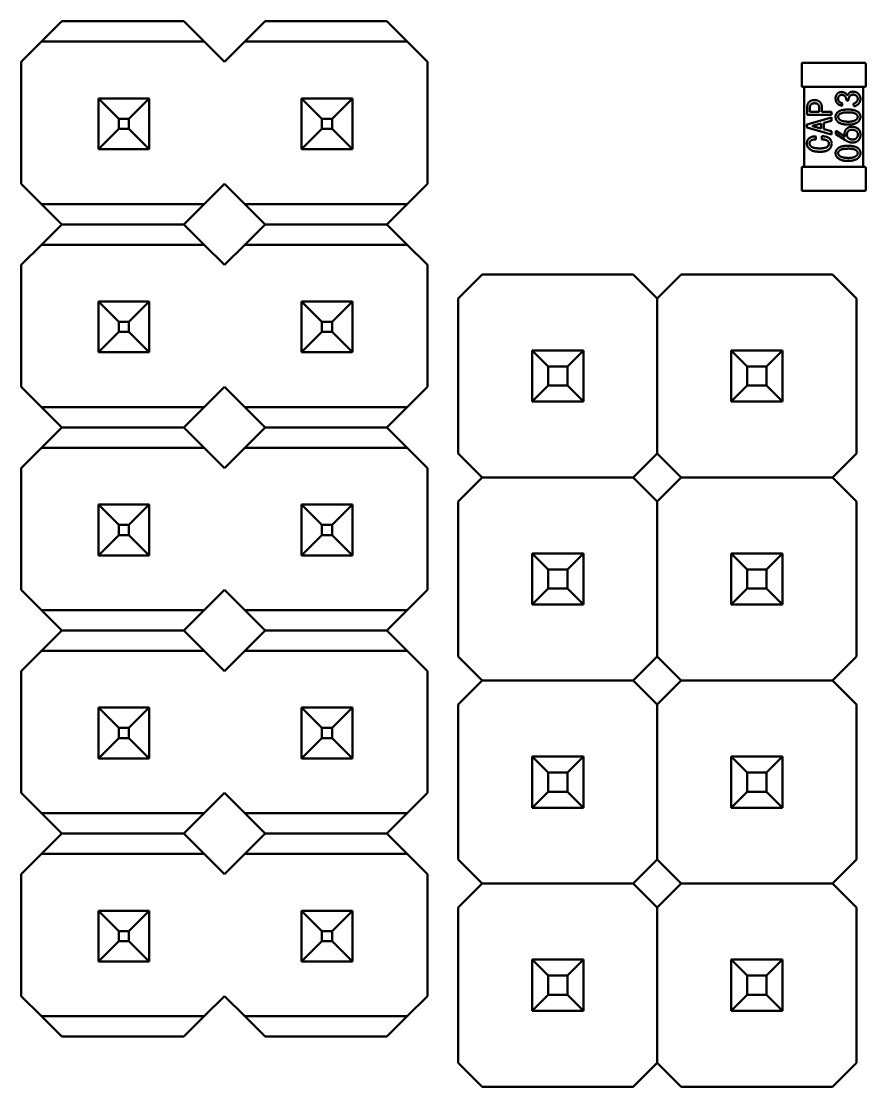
# Model space of a CAD drawing. Header units: inches. Extents: x 5.31 to 11.69, y 3.53 to 7.47.
# Drawn here: x 10.874 to 11.29, y 6.314 to 6.838 of the extents above; entities that cross this region are included whole.
import ezdxf

# ---------------------------------------------------------------- set-up
doc = ezdxf.new("R2010")
doc.units = ezdxf.units.IN
doc.header["$MEASUREMENT"] = 0
doc.layers.add('Visible (ANSI)', color=7, linetype='Continuous', lineweight=50)

msp = doc.modelspace()

# ---------------------------------------------------------------- linework, layer by layer
at = {"layer": 'Visible (ANSI)'}
for p, q in [((10.89394, 6.83848), (10.88394, 6.82848)), ((10.89394, 6.83848), (10.95394, 6.83848)), ((10.96394, 6.82848), (10.95394, 6.83848)), ((10.99394, 6.83848), (10.98394, 6.82848)), ((10.99394, 6.83848), (11.05394, 6.83848)), ((11.06394, 6.82848), (11.05394, 6.83848)), ((10.88394, 6.82848), (10.87394, 6.81848)), ((10.96394, 6.82848), (10.88394, 6.82848)), ((10.97394, 6.81848), (10.96394, 6.82848)), ((10.98394, 6.82848), (10.97394, 6.81848)), ((11.06394, 6.82848), (10.98394, 6.82848)), ((11.07394, 6.81848), (11.06394, 6.82848)), ((10.87394, 6.81848), (10.87394, 6.75848)), ((11.07394, 6.75848), (11.07394, 6.81848)), ((11.25819, 6.80655), (11.25819, 6.81758)), ((11.25858, 6.81797), (11.28929, 6.81797)), ((11.28969, 6.81758), (11.28969, 6.80655)), ((11.28929, 6.80616), (11.25858, 6.80616)), ((11.25937, 6.80616), (11.25937, 6.76679)), ((11.2885, 6.80616), (11.2885, 6.76679)), ((10.91194, 6.80048), (10.93694, 6.80048)), ((10.91194, 6.77548), (10.91194, 6.80048)), ((10.92194, 6.79048), (10.91194, 6.80048)), ((10.92694, 6.79048), (10.93694, 6.80048)), ((10.93694, 6.80048), (10.93694, 6.77548)), ((11.01194, 6.80048), (11.03694, 6.80048)), ((11.01194, 6.77548), (11.01194, 6.80048)), ((11.02194, 6.79048), (11.01194, 6.80048)), ((11.02694, 6.79048), (11.03694, 6.80048)), ((11.03694, 6.80048), (11.03694, 6.77548)), ((11.26086, 6.79237), (11.26086, 6.796)), ((11.26219, 6.79558), (11.26219, 6.79397)), ((11.2668, 6.79397), (11.2668, 6.79558)), ((11.26812, 6.796), (11.26812, 6.79397)), ((11.27819, 6.79803), (11.27798, 6.79678)), ((11.28112, 6.7995), (11.28021, 6.7995)), ((11.28391, 6.79664), (11.2837, 6.79789)), ((10.92694, 6.79048), (10.92194, 6.79048)), ((10.92194, 6.79048), (10.92194, 6.78548)), ((10.92694, 6.78548), (10.92694, 6.79048)), ((11.02694, 6.79048), (11.02194, 6.79048)), ((11.02194, 6.79048), (11.02194, 6.78548)), ((11.02694, 6.78548), (11.02694, 6.79048)), ((11.26072, 6.78762), (11.2728, 6.79111)), ((11.2728, 6.79237), (11.26086, 6.79237)), ((11.26219, 6.79397), (11.2668, 6.79397)), ((11.26812, 6.79397), (11.2728, 6.79397)), ((11.2728, 6.78944), (11.2691, 6.78846)), ((11.2728, 6.79397), (11.2728, 6.79237)), ((11.2728, 6.79111), (11.2728, 6.78944)), ((10.91194, 6.77548), (10.92194, 6.78548)), ((10.92194, 6.78548), (10.92694, 6.78548)), ((10.93694, 6.77548), (10.92694, 6.78548)), ((11.01194, 6.77548), (11.02194, 6.78548)), ((11.02194, 6.78548), (11.02694, 6.78548)), ((11.03694, 6.77548), (11.02694, 6.78548)), ((11.26072, 6.78623), (11.26072, 6.78762)), ((11.2728, 6.78274), (11.26072, 6.78623)), ((11.26777, 6.78811), (11.26351, 6.78699)), ((11.26351, 6.78699), (11.26351, 6.78685)), ((11.26351, 6.78685), (11.26777, 6.78574)), ((11.26777, 6.78574), (11.26777, 6.78811)), ((11.2691, 6.78846), (11.2691, 6.78539)), ((11.2691, 6.78539), (11.2728, 6.78441)), ((11.2728, 6.78441), (11.2728, 6.78274)), ((11.27491, 6.78296), (11.27491, 6.78456)), ((11.27491, 6.78456), (11.27952, 6.78163)), ((11.26512, 6.78183), (11.26512, 6.78029)), ((11.26805, 6.78029), (11.26805, 6.7819)), ((11.27938, 6.7801), (11.27491, 6.78296)), ((10.93694, 6.77548), (10.91194, 6.77548)), ((11.03694, 6.77548), (11.01194, 6.77548)), ((11.25819, 6.75537), (11.25819, 6.7664)), ((11.25858, 6.76679), (11.28929, 6.76679)), ((11.28969, 6.7664), (11.28969, 6.75537)), ((10.87394, 6.75848), (10.88394, 6.74848)), ((10.96394, 6.74848), (10.97394, 6.75848)), ((10.97394, 6.75848), (10.98394, 6.74848)), ((11.06394, 6.74848), (11.07394, 6.75848)), ((11.28929, 6.75498), (11.25858, 6.75498)), ((10.88394, 6.74848), (10.96394, 6.74848)), ((10.88394, 6.74848), (10.89394, 6.73848)), ((10.95394, 6.73848), (10.96394, 6.74848)), ((10.98394, 6.74848), (11.06394, 6.74848)), ((10.98394, 6.74848), (10.99394, 6.73848)), ((11.05394, 6.73848), (11.06394, 6.74848)), ((10.89394, 6.73848), (10.88394, 6.72848)), ((10.95394, 6.73848), (10.89394, 6.73848)), ((10.96394, 6.72848), (10.95394, 6.73848)), ((10.99394, 6.73848), (10.98394, 6.72848)), ((11.05394, 6.73848), (10.99394, 6.73848)), ((11.06394, 6.72848), (11.05394, 6.73848)), ((10.88394, 6.72848), (10.87394, 6.71848)), ((10.96394, 6.72848), (10.88394, 6.72848)), ((10.97394, 6.71848), (10.96394, 6.72848)), ((10.98394, 6.72848), (10.97394, 6.71848)), ((11.06394, 6.72848), (10.98394, 6.72848)), ((11.07394, 6.71848), (11.06394, 6.72848)), ((10.87394, 6.71848), (10.87394, 6.65848)), ((11.07394, 6.65848), (11.07394, 6.71848)), ((11.08905, 6.70201), (11.10086, 6.71382)), ((11.17527, 6.71382), (11.10086, 6.71382)), ((11.17527, 6.71382), (11.18708, 6.70201)), ((11.18708, 6.70201), (11.19889, 6.71382)), ((11.2733, 6.71382), (11.19889, 6.71382)), ((11.2733, 6.71382), (11.28512, 6.70201)), ((10.91194, 6.70048), (10.93694, 6.70048)), ((10.91194, 6.67548), (10.91194, 6.70048)), ((10.92194, 6.69048), (10.91194, 6.70048)), ((10.92694, 6.69048), (10.93694, 6.70048)), ((10.93694, 6.70048), (10.93694, 6.67548)), ((11.01194, 6.70048), (11.03694, 6.70048)), ((11.01194, 6.67548), (11.01194, 6.70048)), ((11.02194, 6.69048), (11.01194, 6.70048)), ((11.02694, 6.69048), (11.03694, 6.70048)), ((11.03694, 6.70048), (11.03694, 6.67548)), ((11.08905, 6.70201), (11.08905, 6.62563)), ((11.18708, 6.70201), (11.18708, 6.62563)), ((11.18708, 6.62563), (11.18708, 6.70201)), ((11.28512, 6.62563), (11.28512, 6.70201)), ((10.92694, 6.69048), (10.92194, 6.69048)), ((10.92194, 6.69048), (10.92194, 6.68548)), ((10.92694, 6.68548), (10.92694, 6.69048)), ((11.02694, 6.69048), (11.02194, 6.69048)), ((11.02194, 6.69048), (11.02194, 6.68548)), ((11.02694, 6.68548), (11.02694, 6.69048)), ((10.91194, 6.67548), (10.92194, 6.68548)), ((10.92194, 6.68548), (10.92694, 6.68548)), ((10.93694, 6.67548), (10.92694, 6.68548)), ((11.01194, 6.67548), (11.02194, 6.68548)), ((11.02194, 6.68548), (11.02694, 6.68548)), ((11.03694, 6.67548), (11.02694, 6.68548)), ((10.93694, 6.67548), (10.91194, 6.67548)), ((11.03694, 6.67548), (11.01194, 6.67548)), ((11.12547, 6.65122), (11.12547, 6.67642)), ((11.13334, 6.66855), (11.12547, 6.67642)), ((11.12547, 6.67642), (11.15067, 6.67642)), ((11.14279, 6.66855), (11.15067, 6.67642)), ((11.15067, 6.67642), (11.15067, 6.65122)), ((11.2235, 6.65122), (11.2235, 6.67642)), ((11.23138, 6.66855), (11.2235, 6.67642)), ((11.2235, 6.67642), (11.2487, 6.67642)), ((11.24082, 6.66855), (11.2487, 6.67642)), ((11.2487, 6.67642), (11.2487, 6.65122)), ((11.13334, 6.6591), (11.13334, 6.66855)), ((11.13334, 6.66855), (11.14279, 6.66855)), ((11.14279, 6.6591), (11.14279, 6.66855)), ((11.23138, 6.6591), (11.23138, 6.66855)), ((11.23138, 6.66855), (11.24082, 6.66855)), ((11.24082, 6.6591), (11.24082, 6.66855)), ((10.87394, 6.65848), (10.88394, 6.64848)), ((10.96394, 6.64848), (10.97394, 6.65848)), ((10.97394, 6.65848), (10.98394, 6.64848)), ((11.06394, 6.64848), (11.07394, 6.65848)), ((11.12547, 6.65122), (11.13334, 6.6591)), ((11.13334, 6.6591), (11.14279, 6.6591)), ((11.15067, 6.65122), (11.14279, 6.6591)), ((11.2235, 6.65122), (11.23138, 6.6591)), ((11.23138, 6.6591), (11.24082, 6.6591)), ((11.2487, 6.65122), (11.24082, 6.6591)), ((10.88394, 6.64848), (10.96394, 6.64848)), ((10.88394, 6.64848), (10.89394, 6.63848)), ((10.95394, 6.63848), (10.96394, 6.64848)), ((10.98394, 6.64848), (11.06394, 6.64848)), ((10.98394, 6.64848), (10.99394, 6.63848)), ((11.05394, 6.63848), (11.06394, 6.64848)), ((11.15067, 6.65122), (11.12547, 6.65122)), ((11.2487, 6.65122), (11.2235, 6.65122)), ((10.89394, 6.63848), (10.88394, 6.62848)), ((10.95394, 6.63848), (10.89394, 6.63848)), ((10.96394, 6.62848), (10.95394, 6.63848)), ((10.99394, 6.63848), (10.98394, 6.62848)), ((11.05394, 6.63848), (10.99394, 6.63848)), ((11.06394, 6.62848), (11.05394, 6.63848)), ((10.88394, 6.62848), (10.87394, 6.61848)), ((10.96394, 6.62848), (10.88394, 6.62848)), ((10.97394, 6.61848), (10.96394, 6.62848)), ((10.98394, 6.62848), (10.97394, 6.61848)), ((11.06394, 6.62848), (10.98394, 6.62848)), ((11.07394, 6.61848), (11.06394, 6.62848)), ((11.10086, 6.61382), (11.08905, 6.62563)), ((11.18708, 6.62563), (11.17527, 6.61382)), ((11.19889, 6.61382), (11.18708, 6.62563)), ((11.28512, 6.62563), (11.2733, 6.61382)), ((10.87394, 6.61848), (10.87394, 6.55848)), ((11.07394, 6.55848), (11.07394, 6.61848)), ((11.08905, 6.60201), (11.10086, 6.61382)), ((11.10086, 6.61382), (11.17527, 6.61382)), ((11.17527, 6.61382), (11.10086, 6.61382)), ((11.17527, 6.61382), (11.18708, 6.60201)), ((11.18708, 6.60201), (11.19889, 6.61382)), ((11.19889, 6.61382), (11.2733, 6.61382)), ((11.2733, 6.61382), (11.19889, 6.61382)), ((11.2733, 6.61382), (11.28512, 6.60201)), ((10.91194, 6.60048), (10.93694, 6.60048)), ((10.91194, 6.57548), (10.91194, 6.60048)), ((10.92194, 6.59048), (10.91194, 6.60048)), ((10.92694, 6.59048), (10.93694, 6.60048)), ((10.93694, 6.60048), (10.93694, 6.57548)), ((11.01194, 6.60048), (11.03694, 6.60048)), ((11.01194, 6.57548), (11.01194, 6.60048)), ((11.02194, 6.59048), (11.01194, 6.60048)), ((11.02694, 6.59048), (11.03694, 6.60048)), ((11.03694, 6.60048), (11.03694, 6.57548)), ((11.08905, 6.60201), (11.08905, 6.52563)), ((11.18708, 6.60201), (11.18708, 6.52563)), ((11.18708, 6.52563), (11.18708, 6.60201)), ((11.28512, 6.52563), (11.28512, 6.60201)), ((10.92694, 6.59048), (10.92194, 6.59048)), ((10.92194, 6.59048), (10.92194, 6.58548)), ((10.92694, 6.58548), (10.92694, 6.59048)), ((11.02694, 6.59048), (11.02194, 6.59048)), ((11.02194, 6.59048), (11.02194, 6.58548)), ((11.02694, 6.58548), (11.02694, 6.59048)), ((10.91194, 6.57548), (10.92194, 6.58548)), ((10.92194, 6.58548), (10.92694, 6.58548)), ((10.93694, 6.57548), (10.92694, 6.58548)), ((11.01194, 6.57548), (11.02194, 6.58548)), ((11.02194, 6.58548), (11.02694, 6.58548)), ((11.03694, 6.57548), (11.02694, 6.58548)), ((10.93694, 6.57548), (10.91194, 6.57548)), ((11.03694, 6.57548), (11.01194, 6.57548)), ((11.12547, 6.55122), (11.12547, 6.57642)), ((11.13334, 6.56855), (11.12547, 6.57642)), ((11.12547, 6.57642), (11.15067, 6.57642)), ((11.15067, 6.57642), (11.14279, 6.56855)), ((11.15067, 6.57642), (11.15067, 6.55122)), ((11.2235, 6.55122), (11.2235, 6.57642)), ((11.23138, 6.56855), (11.2235, 6.57642)), ((11.2235, 6.57642), (11.2487, 6.57642)), ((11.2487, 6.57642), (11.24082, 6.56855)), ((11.2487, 6.57642), (11.2487, 6.55122)), ((11.13334, 6.5591), (11.13334, 6.56855)), ((11.14279, 6.56855), (11.13334, 6.56855)), ((11.14279, 6.5591), (11.14279, 6.56855)), ((11.23138, 6.5591), (11.23138, 6.56855)), ((11.24082, 6.56855), (11.23138, 6.56855)), ((11.24082, 6.5591), (11.24082, 6.56855)), ((10.87394, 6.55848), (10.88394, 6.54848)), ((10.96394, 6.54848), (10.97394, 6.55848)), ((10.97394, 6.55848), (10.98394, 6.54848)), ((11.06394, 6.54848), (11.07394, 6.55848)), ((11.13334, 6.5591), (11.12547, 6.55122)), ((11.14279, 6.5591), (11.13334, 6.5591)), ((11.15067, 6.55122), (11.14279, 6.5591)), ((11.23138, 6.5591), (11.2235, 6.55122)), ((11.24082, 6.5591), (11.23138, 6.5591)), ((11.2487, 6.55122), (11.24082, 6.5591)), ((10.88394, 6.54848), (10.96394, 6.54848)), ((10.88394, 6.54848), (10.89394, 6.53848)), ((10.95394, 6.53848), (10.96394, 6.54848)), ((10.98394, 6.54848), (11.06394, 6.54848)), ((10.98394, 6.54848), (10.99394, 6.53848)), ((11.05394, 6.53848), (11.06394, 6.54848)), ((11.15067, 6.55122), (11.12547, 6.55122)), ((11.2487, 6.55122), (11.2235, 6.55122)), ((10.89394, 6.53848), (10.88394, 6.52848)), ((10.95394, 6.53848), (10.89394, 6.53848)), ((10.96394, 6.52848), (10.95394, 6.53848)), ((10.99394, 6.53848), (10.98394, 6.52848)), ((11.05394, 6.53848), (10.99394, 6.53848)), ((11.06394, 6.52848), (11.05394, 6.53848)), ((10.88394, 6.52848), (10.87394, 6.51848)), ((10.96394, 6.52848), (10.88394, 6.52848)), ((10.97394, 6.51848), (10.96394, 6.52848)), ((10.98394, 6.52848), (10.97394, 6.51848)), ((11.06394, 6.52848), (10.98394, 6.52848)), ((11.07394, 6.51848), (11.06394, 6.52848)), ((11.10086, 6.51382), (11.08905, 6.52563)), ((11.18708, 6.52563), (11.17527, 6.51382)), ((11.19889, 6.51382), (11.18708, 6.52563)), ((11.28512, 6.52563), (11.2733, 6.51382)), ((10.87394, 6.51848), (10.87394, 6.45848)), ((11.07394, 6.45848), (11.07394, 6.51848)), ((11.08905, 6.50201), (11.10086, 6.51382)), ((11.10086, 6.51382), (11.17527, 6.51382)), ((11.17527, 6.51382), (11.10086, 6.51382)), ((11.17527, 6.51382), (11.18708, 6.50201)), ((11.18708, 6.50201), (11.19889, 6.51382)), ((11.19889, 6.51382), (11.2733, 6.51382)), ((11.2733, 6.51382), (11.19889, 6.51382)), ((11.2733, 6.51382), (11.28512, 6.50201)), ((10.91194, 6.50048), (10.93694, 6.50048)), ((10.91194, 6.47548), (10.91194, 6.50048)), ((10.92194, 6.49048), (10.91194, 6.50048)), ((10.92694, 6.49048), (10.93694, 6.50048)), ((10.93694, 6.50048), (10.93694, 6.47548)), ((11.01194, 6.50048), (11.03694, 6.50048)), ((11.01194, 6.47548), (11.01194, 6.50048)), ((11.02194, 6.49048), (11.01194, 6.50048)), ((11.02694, 6.49048), (11.03694, 6.50048)), ((11.03694, 6.50048), (11.03694, 6.47548)), ((11.08905, 6.50201), (11.08905, 6.42563)), ((11.18708, 6.50201), (11.18708, 6.42563)), ((11.18708, 6.42563), (11.18708, 6.50201)), ((11.28512, 6.42563), (11.28512, 6.50201)), ((10.92694, 6.49048), (10.92194, 6.49048)), ((10.92194, 6.49048), (10.92194, 6.48548)), ((10.92694, 6.48548), (10.92694, 6.49048)), ((11.02694, 6.49048), (11.02194, 6.49048)), ((11.02194, 6.49048), (11.02194, 6.48548)), ((11.02694, 6.48548), (11.02694, 6.49048)), ((10.91194, 6.47548), (10.92194, 6.48548)), ((10.92194, 6.48548), (10.92694, 6.48548)), ((10.93694, 6.47548), (10.92694, 6.48548)), ((11.01194, 6.47548), (11.02194, 6.48548)), ((11.02194, 6.48548), (11.02694, 6.48548)), ((11.03694, 6.47548), (11.02694, 6.48548)), ((10.93694, 6.47548), (10.91194, 6.47548)), ((11.03694, 6.47548), (11.01194, 6.47548)), ((11.12547, 6.47642), (11.15067, 6.47642)), ((11.12547, 6.47642), (11.13334, 6.46855)), ((11.12547, 6.45122), (11.12547, 6.47642)), ((11.15067, 6.47642), (11.14279, 6.46855)), ((11.15067, 6.47642), (11.15067, 6.45122)), ((11.2235, 6.47642), (11.2487, 6.47642)), ((11.2235, 6.47642), (11.23138, 6.46855)), ((11.2235, 6.45122), (11.2235, 6.47642)), ((11.2487, 6.47642), (11.24082, 6.46855)), ((11.2487, 6.47642), (11.2487, 6.45122)), ((11.14279, 6.46855), (11.13334, 6.46855)), ((11.13334, 6.46855), (11.13334, 6.4591)), ((11.14279, 6.46855), (11.14279, 6.4591)), ((11.24082, 6.46855), (11.23138, 6.46855)), ((11.23138, 6.46855), (11.23138, 6.4591)), ((11.24082, 6.46855), (11.24082, 6.4591)), ((11.13334, 6.4591), (11.12547, 6.45122)), ((11.14279, 6.4591), (11.13334, 6.4591)), ((11.14279, 6.4591), (11.15067, 6.45122)), ((11.23138, 6.4591), (11.2235, 6.45122)), ((11.24082, 6.4591), (11.23138, 6.4591)), ((11.24082, 6.4591), (11.2487, 6.45122)), ((10.87394, 6.45848), (10.88394, 6.44848)), ((10.96394, 6.44848), (10.97394, 6.45848)), ((10.97394, 6.45848), (10.98394, 6.44848)), ((11.06394, 6.44848), (11.07394, 6.45848)), ((10.88394, 6.44848), (10.96394, 6.44848)), ((10.88394, 6.44848), (10.89394, 6.43848)), ((10.95394, 6.43848), (10.96394, 6.44848)), ((10.98394, 6.44848), (11.06394, 6.44848)), ((10.98394, 6.44848), (10.99394, 6.43848)), ((11.05394, 6.43848), (11.06394, 6.44848)), ((11.15067, 6.45122), (11.12547, 6.45122)), ((11.2487, 6.45122), (11.2235, 6.45122)), ((10.89394, 6.43848), (10.88394, 6.42848)), ((10.95394, 6.43848), (10.89394, 6.43848)), ((10.96394, 6.42848), (10.95394, 6.43848)), ((10.99394, 6.43848), (10.98394, 6.42848)), ((11.05394, 6.43848), (10.99394, 6.43848)), ((11.06394, 6.42848), (11.05394, 6.43848)), ((10.88394, 6.42848), (10.87394, 6.41848)), ((10.96394, 6.42848), (10.88394, 6.42848)), ((10.97394, 6.41848), (10.96394, 6.42848)), ((10.98394, 6.42848), (10.97394, 6.41848)), ((11.06394, 6.42848), (10.98394, 6.42848)), ((11.07394, 6.41848), (11.06394, 6.42848)), ((11.10086, 6.41382), (11.08905, 6.42563)), ((11.18708, 6.42563), (11.17527, 6.41382)), ((11.19889, 6.41382), (11.18708, 6.42563)), ((11.28512, 6.42563), (11.2733, 6.41382)), ((10.87394, 6.41848), (10.87394, 6.35848)), ((11.07394, 6.35848), (11.07394, 6.41848)), ((11.08905, 6.40201), (11.10086, 6.41382)), ((11.17527, 6.41382), (11.10086, 6.41382)), ((11.10086, 6.41382), (11.17527, 6.41382)), ((11.17527, 6.41382), (11.18708, 6.40201)), ((11.18708, 6.40201), (11.19889, 6.41382)), ((11.2733, 6.41382), (11.19889, 6.41382)), ((11.19889, 6.41382), (11.2733, 6.41382)), ((11.2733, 6.41382), (11.28512, 6.40201)), ((11.08905, 6.40201), (11.08905, 6.32563)), ((11.18708, 6.40201), (11.18708, 6.32563)), ((11.18708, 6.32563), (11.18708, 6.40201)), ((11.28512, 6.32563), (11.28512, 6.40201)), ((10.91194, 6.40048), (10.93694, 6.40048)), ((10.91194, 6.37548), (10.91194, 6.40048)), ((10.92194, 6.39048), (10.91194, 6.40048)), ((10.92694, 6.39048), (10.93694, 6.40048)), ((10.93694, 6.40048), (10.93694, 6.37548)), ((11.01194, 6.40048), (11.03694, 6.40048)), ((11.01194, 6.37548), (11.01194, 6.40048)), ((11.02194, 6.39048), (11.01194, 6.40048)), ((11.02694, 6.39048), (11.03694, 6.40048)), ((11.03694, 6.40048), (11.03694, 6.37548)), ((10.92694, 6.39048), (10.92194, 6.39048)), ((10.92194, 6.39048), (10.92194, 6.38548)), ((10.92694, 6.38548), (10.92694, 6.39048)), ((11.02694, 6.39048), (11.02194, 6.39048)), ((11.02194, 6.39048), (11.02194, 6.38548)), ((11.02694, 6.38548), (11.02694, 6.39048)), ((10.91194, 6.37548), (10.92194, 6.38548)), ((10.92194, 6.38548), (10.92694, 6.38548)), ((10.93694, 6.37548), (10.92694, 6.38548)), ((11.01194, 6.37548), (11.02194, 6.38548)), ((11.02194, 6.38548), (11.02694, 6.38548)), ((11.03694, 6.37548), (11.02694, 6.38548)), ((10.93694, 6.37548), (10.91194, 6.37548)), ((11.03694, 6.37548), (11.01194, 6.37548)), ((11.12547, 6.35122), (11.12547, 6.37642)), ((11.13334, 6.36855), (11.12547, 6.37642)), ((11.12547, 6.37642), (11.15067, 6.37642)), ((11.14279, 6.36855), (11.15067, 6.37642)), ((11.15067, 6.37642), (11.15067, 6.35122)), ((11.2235, 6.35122), (11.2235, 6.37642)), ((11.23138, 6.36855), (11.2235, 6.37642)), ((11.2235, 6.37642), (11.2487, 6.37642)), ((11.24082, 6.36855), (11.2487, 6.37642)), ((11.2487, 6.37642), (11.2487, 6.35122)), ((11.13334, 6.3591), (11.13334, 6.36855)), ((11.13334, 6.36855), (11.14279, 6.36855)), ((11.14279, 6.3591), (11.14279, 6.36855)), ((11.23138, 6.3591), (11.23138, 6.36855)), ((11.23138, 6.36855), (11.24082, 6.36855)), ((11.24082, 6.3591), (11.24082, 6.36855)), ((11.12547, 6.35122), (11.13334, 6.3591)), ((11.13334, 6.3591), (11.14279, 6.3591)), ((11.15067, 6.35122), (11.14279, 6.3591)), ((11.2235, 6.35122), (11.23138, 6.3591)), ((11.23138, 6.3591), (11.24082, 6.3591)), ((11.2487, 6.35122), (11.24082, 6.3591)), ((10.87394, 6.35848), (10.88394, 6.34848)), ((10.96394, 6.34848), (10.97394, 6.35848)), ((10.97394, 6.35848), (10.98394, 6.34848)), ((11.06394, 6.34848), (11.07394, 6.35848)), ((10.88394, 6.34848), (10.96394, 6.34848)), ((10.88394, 6.34848), (10.89394, 6.33848)), ((10.95394, 6.33848), (10.96394, 6.34848)), ((10.98394, 6.34848), (11.06394, 6.34848)), ((10.98394, 6.34848), (10.99394, 6.33848)), ((11.05394, 6.33848), (11.06394, 6.34848)), ((11.15067, 6.35122), (11.12547, 6.35122)), ((11.2487, 6.35122), (11.2235, 6.35122)), ((10.95394, 6.33848), (10.89394, 6.33848)), ((11.05394, 6.33848), (10.99394, 6.33848)), ((11.10086, 6.31382), (11.08905, 6.32563)), ((11.18708, 6.32563), (11.17527, 6.31382)), ((11.19889, 6.31382), (11.18708, 6.32563)), ((11.28512, 6.32563), (11.2733, 6.31382)), ((11.10086, 6.31382), (11.17527, 6.31382)), ((11.19889, 6.31382), (11.2733, 6.31382))]:
    msp.add_line(p, q, dxfattribs=at)
for centre, start, end in [((11.25858, 6.81758), 90, 180), ((11.28929, 6.81758), 0, 90), ((11.25858, 6.80655), 180, 270), ((11.28929, 6.80655), 270, 0), ((11.25858, 6.7664), 90, 180), ((11.28929, 6.7664), 0, 90), ((11.25858, 6.75537), 180, 270), ((11.28929, 6.75537), 270, 0)]:
    msp.add_arc(centre, 0.000394, start, end, dxfattribs=at)
for points, knots in [([(11.26086, 6.796), (11.26087, 6.79614), (11.26087, 6.79641), (11.26092, 6.79682), (11.26099, 6.79719), (11.2611, 6.79755), (11.26124, 6.79788), (11.26141, 6.79818), (11.2616, 6.79847), (11.26184, 6.79872), (11.26209, 6.79895), (11.26237, 6.79915), (11.26267, 6.79932), (11.26299, 6.79946), (11.26334, 6.79957), (11.2637, 6.79964), (11.26409, 6.79969), (11.26436, 6.79969), (11.26449, 6.7997)], [0, 0, 0, 0, 0.072234, 0.140917, 0.206004, 0.268948, 0.329691, 0.388603, 0.447091, 0.505686, 0.564282, 0.62205, 0.680194, 0.739724, 0.800984, 0.864345, 0.930405, 1, 1, 1, 1]), ([(11.26449, 6.7997), (11.26463, 6.79969), (11.26489, 6.79969), (11.26528, 6.79964), (11.26565, 6.79957), (11.26599, 6.79946), (11.26631, 6.79932), (11.26661, 6.79915), (11.26689, 6.79895), (11.26715, 6.79872), (11.26738, 6.79847), (11.26758, 6.79818), (11.26775, 6.79788), (11.26788, 6.79755), (11.26799, 6.79719), (11.26807, 6.79682), (11.26811, 6.79641), (11.26812, 6.79614), (11.26812, 6.796)], [0, 0, 0, 0, 0.069599, 0.135663, 0.199028, 0.259871, 0.319809, 0.377956, 0.435728, 0.494327, 0.552926, 0.611417, 0.670333, 0.730909, 0.793984, 0.859075, 0.927762, 1, 1, 1, 1]), ([(11.27798, 6.79678), (11.27778, 6.79685), (11.27738, 6.79699), (11.27683, 6.79726), (11.27633, 6.79757), (11.27595, 6.79786), (11.27568, 6.79811), (11.27551, 6.79833), (11.27535, 6.79855), (11.27522, 6.79879), (11.27511, 6.79905), (11.27502, 6.79933), (11.27495, 6.79962), (11.27491, 6.79992), (11.27488, 6.80022), (11.27487, 6.80052), (11.27489, 6.80081), (11.27491, 6.80109), (11.27496, 6.80136), (11.27503, 6.80163), (11.27512, 6.80188), (11.27522, 6.80212), (11.27534, 6.80234), (11.27548, 6.80255), (11.27563, 6.80274), (11.27579, 6.80292), (11.27598, 6.80308), (11.27618, 6.80322), (11.27639, 6.80334), (11.27662, 6.80345), (11.27686, 6.80353), (11.2771, 6.80359), (11.27735, 6.80364), (11.27761, 6.80367), (11.27787, 6.80367), (11.27813, 6.80365), (11.27841, 6.80361), (11.27868, 6.80355), (11.27896, 6.80347), (11.27922, 6.80335), (11.27948, 6.80319), (11.27973, 6.80301), (11.27997, 6.80279), (11.2802, 6.80254), (11.28043, 6.80226), (11.28056, 6.80205), (11.28063, 6.80194)], [0, 0, 0, 0, 0.047464, 0.092489, 0.135475, 0.176967, 0.19729, 0.217416, 0.237371, 0.257814, 0.278354, 0.299538, 0.321419, 0.344134, 0.367049, 0.388941, 0.410276, 0.431124, 0.451242, 0.470905, 0.490465, 0.509731, 0.528716, 0.547033, 0.565043, 0.582814, 0.600504, 0.618245, 0.636491, 0.654887, 0.673486, 0.691996, 0.710771, 0.729498, 0.74872, 0.768176, 0.78836, 0.809187, 0.830314, 0.851781, 0.873876, 0.896598, 0.920447, 0.945498, 0.97192, 1, 1, 1, 1]), ([(11.28021, 6.7995), (11.2802, 6.79962), (11.28018, 6.79985), (11.28012, 6.80018), (11.28005, 6.80048), (11.27996, 6.80076), (11.27986, 6.80101), (11.27974, 6.80124), (11.2796, 6.80145), (11.27945, 6.80163), (11.27929, 6.80178), (11.27911, 6.80192), (11.27892, 6.80203), (11.27872, 6.80211), (11.27851, 6.80217), (11.27829, 6.80222), (11.27805, 6.80223), (11.27781, 6.80223), (11.27757, 6.8022), (11.27734, 6.80214), (11.27713, 6.80207), (11.27693, 6.80197), (11.27676, 6.80184), (11.2766, 6.80169), (11.27646, 6.80151), (11.27634, 6.80132), (11.27624, 6.80111), (11.27616, 6.80089), (11.27611, 6.80067), (11.27608, 6.80045), (11.27608, 6.80022), (11.27611, 6.8), (11.27616, 6.79976), (11.27623, 6.79953), (11.27634, 6.7993), (11.27649, 6.79908), (11.27668, 6.79887), (11.2769, 6.79868), (11.27717, 6.7985), (11.27747, 6.79833), (11.27782, 6.79817), (11.27806, 6.79808), (11.27819, 6.79803)], [0, 0, 0, 0, 0.034628, 0.06703, 0.097477, 0.125663, 0.152237, 0.177388, 0.200923, 0.223553, 0.245394, 0.266734, 0.28766, 0.308692, 0.330142, 0.352103, 0.374998, 0.398853, 0.422863, 0.445331, 0.467017, 0.488239, 0.509078, 0.53021, 0.551813, 0.574247, 0.597043, 0.6192, 0.640821, 0.662307, 0.68415, 0.706385, 0.729232, 0.75321, 0.777811, 0.803296, 0.83013, 0.858778, 0.890043, 0.923767, 0.960273, 1, 1, 1, 1]), ([(11.28063, 6.80194), (11.28071, 6.8021), (11.28085, 6.8024), (11.28114, 6.80281), (11.28149, 6.80316), (11.28182, 6.80341), (11.28211, 6.80357), (11.28234, 6.80367), (11.28259, 6.80374), (11.28286, 6.8038), (11.28315, 6.80383), (11.28345, 6.80384), (11.28376, 6.80383), (11.28409, 6.80379), (11.28442, 6.80374), (11.28473, 6.80365), (11.28504, 6.80354), (11.28532, 6.80341), (11.28559, 6.80324), (11.28584, 6.80304), (11.28608, 6.80282), (11.28629, 6.80257), (11.28649, 6.80231), (11.28665, 6.80203), (11.2868, 6.80175), (11.28691, 6.80146), (11.287, 6.80115), (11.28706, 6.80084), (11.28709, 6.80052), (11.28709, 6.8002), (11.28708, 6.79987), (11.28703, 6.79956), (11.28696, 6.79925), (11.28687, 6.79896), (11.28675, 6.79867), (11.28661, 6.7984), (11.28644, 6.79814), (11.28626, 6.79789), (11.28604, 6.79766), (11.28581, 6.79744), (11.28555, 6.79725), (11.28526, 6.79709), (11.28496, 6.79694), (11.28463, 6.79682), (11.28428, 6.79671), (11.28404, 6.79666), (11.28391, 6.79664)], [0, 0, 0, 0, 0.035383, 0.069271, 0.102562, 0.13598, 0.153016, 0.170471, 0.18839, 0.206995, 0.226425, 0.246968, 0.268573, 0.291521, 0.314508, 0.336877, 0.358774, 0.380226, 0.401933, 0.423495, 0.445535, 0.468112, 0.490768, 0.512776, 0.534543, 0.556006, 0.577352, 0.598978, 0.62087, 0.643351, 0.665697, 0.687524, 0.70891, 0.729901, 0.750936, 0.771916, 0.792835, 0.814322, 0.835871, 0.857552, 0.879571, 0.901943, 0.924978, 0.949008, 0.973929, 1, 1, 1, 1]), ([(11.2837, 6.79789), (11.28385, 6.79794), (11.28414, 6.79804), (11.28453, 6.79825), (11.28489, 6.7985), (11.28516, 6.79874), (11.28534, 6.79896), (11.28546, 6.79913), (11.28557, 6.79931), (11.28564, 6.79951), (11.28571, 6.79971), (11.28574, 6.79992), (11.28576, 6.80014), (11.28577, 6.80037), (11.28575, 6.8006), (11.28571, 6.80082), (11.28565, 6.80103), (11.28556, 6.80122), (11.28545, 6.8014), (11.28532, 6.80157), (11.28517, 6.80173), (11.285, 6.80188), (11.28481, 6.802), (11.28462, 6.80212), (11.28442, 6.80221), (11.28421, 6.80228), (11.284, 6.80233), (11.28378, 6.80236), (11.28355, 6.80237), (11.28332, 6.80236), (11.28309, 6.80234), (11.28288, 6.80229), (11.28267, 6.80223), (11.28248, 6.80215), (11.2823, 6.80204), (11.28214, 6.80192), (11.28199, 6.80179), (11.28185, 6.80163), (11.28172, 6.80145), (11.28161, 6.80124), (11.2815, 6.80101), (11.2814, 6.80076), (11.28132, 6.80048), (11.28124, 6.80018), (11.28117, 6.79985), (11.28114, 6.79962), (11.28112, 6.7995)], [0, 0, 0, 0, 0.042155, 0.082797, 0.122177, 0.161495, 0.180875, 0.199813, 0.218676, 0.237473, 0.256684, 0.276307, 0.296404, 0.317356, 0.338391, 0.358521, 0.378182, 0.39747, 0.416687, 0.436037, 0.455851, 0.476407, 0.497042, 0.517393, 0.537303, 0.557179, 0.577048, 0.597255, 0.617769, 0.638967, 0.660049, 0.680042, 0.699548, 0.718217, 0.736992, 0.755354, 0.77385, 0.792872, 0.812794, 0.833991, 0.857058, 0.881801, 0.90816, 0.936821, 0.967337, 1, 1, 1, 1]), ([(11.26449, 6.79809), (11.26439, 6.79809), (11.26418, 6.79809), (11.26389, 6.79806), (11.26362, 6.79801), (11.26338, 6.79794), (11.26316, 6.79785), (11.26297, 6.79774), (11.26281, 6.79762), (11.26267, 6.79747), (11.26256, 6.79729), (11.26246, 6.79711), (11.26238, 6.7969), (11.2623, 6.79667), (11.26226, 6.79643), (11.26222, 6.79616), (11.26219, 6.79588), (11.26219, 6.79568), (11.26219, 6.79558)], [0, 0, 0, 0, 0.080202, 0.154193, 0.222451, 0.285562, 0.344016, 0.398338, 0.450352, 0.500635, 0.551788, 0.605153, 0.660701, 0.720689, 0.783958, 0.851147, 0.923074, 1, 1, 1, 1]), ([(11.2668, 6.79558), (11.26679, 6.79568), (11.26679, 6.79588), (11.26677, 6.79616), (11.26673, 6.79643), (11.26668, 6.79667), (11.26661, 6.7969), (11.26653, 6.79711), (11.26642, 6.79729), (11.26631, 6.79747), (11.26617, 6.79762), (11.26601, 6.79774), (11.26582, 6.79785), (11.2656, 6.79794), (11.26536, 6.79801), (11.26509, 6.79806), (11.2648, 6.79809), (11.2646, 6.79809), (11.26449, 6.79809)], [0, 0, 0, 0, 0.076926, 0.148853, 0.216042, 0.279311, 0.339299, 0.394847, 0.448212, 0.499365, 0.549648, 0.601662, 0.655984, 0.714438, 0.777549, 0.845807, 0.919798, 1, 1, 1, 1]), ([(11.28025, 6.78763), (11.2801, 6.78764), (11.27981, 6.78765), (11.27938, 6.78769), (11.27898, 6.78774), (11.2786, 6.78779), (11.27824, 6.78787), (11.27791, 6.78795), (11.27761, 6.78804), (11.27723, 6.78818), (11.2768, 6.78839), (11.27633, 6.7887), (11.2759, 6.78904), (11.27559, 6.78937), (11.27537, 6.78966), (11.27523, 6.78989), (11.27511, 6.79013), (11.27501, 6.79038), (11.27493, 6.79065), (11.27488, 6.79092), (11.27485, 6.79121), (11.27484, 6.79151), (11.27485, 6.79181), (11.2749, 6.7921), (11.27498, 6.79238), (11.27509, 6.79266), (11.27523, 6.79292), (11.27541, 6.79317), (11.27562, 6.79341), (11.27585, 6.79364), (11.27611, 6.79386), (11.27639, 6.79405), (11.27668, 6.79423), (11.277, 6.79439), (11.27732, 6.79453), (11.27767, 6.79465), (11.27803, 6.79475), (11.27854, 6.79485), (11.27921, 6.79495), (11.28007, 6.79502), (11.2809, 6.79503), (11.28145, 6.79502), (11.2817, 6.79501)], [0, 0, 0, 0, 0.0140528, 0.0274087, 0.0400744, 0.052075, 0.0633532, 0.0739166, 0.0839678, 0.0933606, 0.1112888, 0.1286962, 0.1457152, 0.1626615, 0.1710659, 0.1794358, 0.1878402, 0.1962427, 0.2047956, 0.2135112, 0.2225252, 0.2318867, 0.2412553, 0.2504842, 0.2596243, 0.2687757, 0.2780514, 0.2875599, 0.2974542, 0.3078347, 0.31843, 0.3290155, 0.3397633, 0.3506207, 0.3616772, 0.3730279, 0.3846503, 0.3966097, 0.4217152, 0.448414, 0.4768103, 0.5, 0.5, 0.5, 0.5]), ([(11.2817, 6.79501), (11.28178, 6.795), (11.28201, 6.79499), (11.2824, 6.79497), (11.28287, 6.79492), (11.28331, 6.79485), (11.28373, 6.79478), (11.28412, 6.79468), (11.28449, 6.79457), (11.28484, 6.79445), (11.28517, 6.7943), (11.28547, 6.79415), (11.28575, 6.79397), (11.28601, 6.79378), (11.28624, 6.79356), (11.28644, 6.79333), (11.28663, 6.79308), (11.28679, 6.79281), (11.28692, 6.79252), (11.28703, 6.79223), (11.28709, 6.79193), (11.28714, 6.79163), (11.28714, 6.79133), (11.28711, 6.79103), (11.28704, 6.79074), (11.28695, 6.79044), (11.28681, 6.79014), (11.28666, 6.78986), (11.2865, 6.7896), (11.28632, 6.78936), (11.28613, 6.78914), (11.28592, 6.78893), (11.28571, 6.78876), (11.28548, 6.7886), (11.28516, 6.78843), (11.28475, 6.78824), (11.28424, 6.78805), (11.28372, 6.78789), (11.28327, 6.78779), (11.28289, 6.78772), (11.28259, 6.78768), (11.28225, 6.78765), (11.2819, 6.78763), (11.28152, 6.78762), (11.28112, 6.78761), (11.28069, 6.78762), (11.2804, 6.78763), (11.28025, 6.78763)], [0.5, 0.5, 0.5, 0.5, 0.5069884, 0.5221878, 0.5367062, 0.5505651, 0.5637741, 0.5764701, 0.588514, 0.6000702, 0.6111588, 0.621801, 0.6320264, 0.6420439, 0.6518046, 0.6614634, 0.6711588, 0.6808834, 0.6907698, 0.700617, 0.7100661, 0.71942, 0.7286957, 0.7380134, 0.7474266, 0.7571703, 0.7673168, 0.7774938, 0.787206, 0.796546, 0.8056357, 0.8144759, 0.8231814, 0.8317719, 0.840256, 0.8572909, 0.8741886, 0.8912076, 0.9082495, 0.9171735, 0.9268475, 0.9372166, 0.9482852, 0.9600678, 0.9726511, 0.9859602, 1, 1, 1, 1]), ([(11.28208, 6.79362), (11.28192, 6.79363), (11.28152, 6.79364), (11.28092, 6.79363), (11.28029, 6.79361), (11.27968, 6.79358), (11.27911, 6.79354), (11.27855, 6.79346), (11.27803, 6.79333), (11.27754, 6.79315), (11.27715, 6.79295), (11.27686, 6.79277), (11.27667, 6.79263), (11.27651, 6.79247), (11.27638, 6.7923), (11.27628, 6.79211), (11.2762, 6.79192), (11.27615, 6.79172), (11.27613, 6.79151), (11.27613, 6.79129), (11.27617, 6.79108), (11.27623, 6.79088), (11.27633, 6.79068), (11.27645, 6.79049), (11.27661, 6.79031), (11.27679, 6.79013), (11.277, 6.78996), (11.27725, 6.78981), (11.27752, 6.78966), (11.27783, 6.78953), (11.27817, 6.78942), (11.27854, 6.78931), (11.27894, 6.78923), (11.27938, 6.78915), (11.27968, 6.78912), (11.27983, 6.7891)], [0.5, 0.5, 0.5, 0.5, 0.5216727, 0.5501262, 0.5771551, 0.6029998, 0.6275617, 0.6510642, 0.6739323, 0.6963001, 0.7186409, 0.7294081, 0.7394669, 0.7491362, 0.7582472, 0.7671381, 0.7758003, 0.7847606, 0.7938576, 0.8030133, 0.8119695, 0.8210022, 0.830276, 0.8399106, 0.8500062, 0.8608476, 0.8724556, 0.884813, 0.8980334, 0.9121661, 0.927441, 0.943816, 0.9613154, 0.9799887, 1, 1, 1, 1]), ([(11.27983, 6.7891), (11.27999, 6.78908), (11.2803, 6.78905), (11.28076, 6.78903), (11.28121, 6.78902), (11.28164, 6.78903), (11.28206, 6.78905), (11.28247, 6.7891), (11.28287, 6.78916), (11.28325, 6.78923), (11.28361, 6.78933), (11.28394, 6.78943), (11.28425, 6.78956), (11.28453, 6.7897), (11.28478, 6.78985), (11.28501, 6.79001), (11.28521, 6.79019), (11.28538, 6.79038), (11.28552, 6.79058), (11.28563, 6.79079), (11.28571, 6.79099), (11.28576, 6.7912), (11.28577, 6.79141), (11.28576, 6.79162), (11.28571, 6.79183), (11.28563, 6.79203), (11.28552, 6.79224), (11.28539, 6.79243), (11.28523, 6.7926), (11.28505, 6.79276), (11.28484, 6.79291), (11.28461, 6.79304), (11.28436, 6.79315), (11.28399, 6.79329), (11.2835, 6.79343), (11.28288, 6.79355), (11.28241, 6.7936), (11.28214, 6.79362), (11.28208, 6.79362)], [0, 0, 0, 0, 0.0202676, 0.0399279, 0.0590087, 0.0775383, 0.0955473, 0.112962, 0.1300407, 0.1466937, 0.1626347, 0.1775955, 0.1917458, 0.2050126, 0.2174759, 0.2293863, 0.2407882, 0.2518054, 0.2623304, 0.2720997, 0.2814187, 0.2903538, 0.2992008, 0.3080477, 0.3171153, 0.3266796, 0.3364489, 0.3462692, 0.3561874, 0.3664994, 0.377178, 0.3883944, 0.4001863, 0.4127835, 0.4389285, 0.4656814, 0.4932039, 0.5, 0.5, 0.5, 0.5]), ([(11.27952, 6.78163), (11.27948, 6.78178), (11.27941, 6.78208), (11.27934, 6.78252), (11.2793, 6.78293), (11.2793, 6.78332), (11.27933, 6.78368), (11.2794, 6.78402), (11.27951, 6.78434), (11.27965, 6.78463), (11.27981, 6.7849), (11.27998, 6.78514), (11.28015, 6.78536), (11.28032, 6.78556), (11.2805, 6.78574), (11.28069, 6.78589), (11.28088, 6.78603), (11.28115, 6.78617), (11.2815, 6.78631), (11.28193, 6.78644), (11.28237, 6.78652), (11.28283, 6.78656), (11.2833, 6.78656), (11.28377, 6.7865), (11.28423, 6.78642), (11.28469, 6.78628), (11.28513, 6.78609), (11.28556, 6.78584), (11.28596, 6.78553), (11.28627, 6.78522), (11.2865, 6.78495), (11.28665, 6.78471), (11.28678, 6.78446), (11.28689, 6.78419), (11.28699, 6.7839), (11.28705, 6.78359), (11.2871, 6.78326), (11.28713, 6.78292), (11.28714, 6.78257), (11.28712, 6.78224), (11.28709, 6.78191), (11.28703, 6.7816), (11.28696, 6.7813), (11.28686, 6.78101), (11.28674, 6.78074), (11.28661, 6.78048), (11.28645, 6.78023), (11.28628, 6.78001), (11.28609, 6.77981), (11.28589, 6.77962), (11.28567, 6.77946), (11.28544, 6.77931), (11.28519, 6.77918), (11.28484, 6.77905), (11.2844, 6.77891), (11.28387, 6.77881), (11.28335, 6.77875), (11.283, 6.77876), (11.28283, 6.77877)], [0, 0, 0, 0, 0.023391, 0.04518, 0.065609, 0.084817, 0.102822, 0.119949, 0.136431, 0.152468, 0.167973, 0.182535, 0.196417, 0.209572, 0.222069, 0.234088, 0.245597, 0.256768, 0.278695, 0.300859, 0.323262, 0.346264, 0.369442, 0.39262, 0.41585, 0.439388, 0.463147, 0.487371, 0.512473, 0.538732, 0.552193, 0.565797, 0.57983, 0.594241, 0.609268, 0.624866, 0.64131, 0.658654, 0.676074, 0.692739, 0.708959, 0.724686, 0.739873, 0.754897, 0.769525, 0.784131, 0.798412, 0.812372, 0.82606, 0.839566, 0.853089, 0.866663, 0.880351, 0.894428, 0.922259, 0.948904, 0.97477, 1, 1, 1, 1]), ([(11.28112, 6.78444), (11.2811, 6.78442), (11.28102, 6.78434), (11.28091, 6.78418), (11.28078, 6.78396), (11.28067, 6.78373), (11.28059, 6.7835), (11.28052, 6.78325), (11.28048, 6.78301), (11.28046, 6.78275), (11.28047, 6.78249), (11.28049, 6.78222), (11.28053, 6.78196), (11.28061, 6.78172), (11.2807, 6.7815), (11.28082, 6.78129), (11.28097, 6.7811), (11.28113, 6.78093), (11.28133, 6.78078), (11.28161, 6.78061), (11.28199, 6.78044), (11.28247, 6.78029), (11.28296, 6.78022), (11.28338, 6.78022), (11.28371, 6.78026), (11.28394, 6.7803), (11.28417, 6.78036), (11.28438, 6.78044), (11.28459, 6.78054), (11.28478, 6.78065), (11.28497, 6.78078), (11.28508, 6.78088), (11.28514, 6.78093)], [0.5, 0.5, 0.5, 0.5, 0.5048917, 0.5204634, 0.5361737, 0.5515057, 0.5666445, 0.5818531, 0.5972232, 0.612897, 0.6288484, 0.6451769, 0.6613788, 0.6768686, 0.6915922, 0.7061661, 0.7205713, 0.7349773, 0.7498258, 0.7652105, 0.7960952, 0.8262278, 0.8563791, 0.886859, 0.902102, 0.916722, 0.9309749, 0.9449128, 0.9586896, 0.972422, 0.9862277, 1, 1, 1, 1]), ([(11.28514, 6.78093), (11.28519, 6.78098), (11.28529, 6.78109), (11.28543, 6.78127), (11.28555, 6.78146), (11.28565, 6.78167), (11.28574, 6.78188), (11.2858, 6.78211), (11.28585, 6.78236), (11.28587, 6.78261), (11.28588, 6.78286), (11.28585, 6.78311), (11.28581, 6.78334), (11.28573, 6.78357), (11.28563, 6.78378), (11.2855, 6.78399), (11.28535, 6.78418), (11.28517, 6.78436), (11.28497, 6.78452), (11.28474, 6.78466), (11.28449, 6.78479), (11.28422, 6.78488), (11.28393, 6.78496), (11.28362, 6.78501), (11.28329, 6.78505), (11.28294, 6.78505), (11.28259, 6.78504), (11.28227, 6.785), (11.28197, 6.78493), (11.2817, 6.78484), (11.28146, 6.78472), (11.28127, 6.78458), (11.28116, 6.78448), (11.28112, 6.78444)], [0, 0, 0, 0, 0.0137397, 0.027577, 0.0412036, 0.0551173, 0.0691657, 0.0837233, 0.0986831, 0.1143974, 0.1300354, 0.1451056, 0.1597555, 0.1740886, 0.1885714, 0.2031187, 0.217942, 0.2334647, 0.2492992, 0.2655542, 0.2824347, 0.2999211, 0.3181923, 0.3374315, 0.3579073, 0.3797104, 0.4012029, 0.4212615, 0.4397633, 0.4569947, 0.4735228, 0.4892562, 0.5, 0.5, 0.5, 0.5]), ([(11.26072, 6.77834), (11.26073, 6.77846), (11.26073, 6.77871), (11.26079, 6.77907), (11.26088, 6.77942), (11.261, 6.77975), (11.26117, 6.78006), (11.26137, 6.78035), (11.2616, 6.78063), (11.26187, 6.78089), (11.26218, 6.78113), (11.26251, 6.78133), (11.26287, 6.7815), (11.26327, 6.78163), (11.26369, 6.78173), (11.26414, 6.7818), (11.26462, 6.78184), (11.26495, 6.78183), (11.26512, 6.78183)], [0, 0, 0, 0, 0.059122, 0.116375, 0.172385, 0.227298, 0.282496, 0.338522, 0.395465, 0.4548, 0.515166, 0.576426, 0.639288, 0.70433, 0.772588, 0.844239, 0.919769, 1, 1, 1, 1]), ([(11.26512, 6.78029), (11.265, 6.78029), (11.26476, 6.78029), (11.26441, 6.78026), (11.26408, 6.78023), (11.26378, 6.78018), (11.26351, 6.7801), (11.26325, 6.78003), (11.26302, 6.77992), (11.26282, 6.77981), (11.26264, 6.77968), (11.26248, 6.77953), (11.26235, 6.77937), (11.26224, 6.7792), (11.26215, 6.779), (11.26209, 6.77879), (11.26206, 6.77857), (11.26205, 6.77842), (11.26205, 6.77834)], [0, 0, 0, 0, 0.090441, 0.174773, 0.254451, 0.328365, 0.397051, 0.461785, 0.522226, 0.579008, 0.633024, 0.68456, 0.734971, 0.785158, 0.835783, 0.888052, 0.942145, 1, 1, 1, 1]), ([(11.26805, 6.7819), (11.26826, 6.78189), (11.26868, 6.78187), (11.26927, 6.78181), (11.26981, 6.78172), (11.27031, 6.7816), (11.27076, 6.78144), (11.27116, 6.78126), (11.27152, 6.78104), (11.27182, 6.78079), (11.27208, 6.78052), (11.27231, 6.78024), (11.2725, 6.77994), (11.27267, 6.77963), (11.27278, 6.77931), (11.27287, 6.77897), (11.27293, 6.77862), (11.27293, 6.77839), (11.27294, 6.77827)], [0, 0, 0, 0, 0.093421, 0.180389, 0.260863, 0.335247, 0.404408, 0.46896, 0.529335, 0.586259, 0.641015, 0.693927, 0.745261, 0.795433, 0.845873, 0.89626, 0.947433, 1, 1, 1, 1]), ([(11.27161, 6.77827), (11.27161, 6.77833), (11.27161, 6.77846), (11.27157, 6.77864), (11.27151, 6.77883), (11.27143, 6.77901), (11.27132, 6.77918), (11.2712, 6.77935), (11.27105, 6.77951), (11.27088, 6.77967), (11.27067, 6.77982), (11.27042, 6.77995), (11.27013, 6.78006), (11.26979, 6.78014), (11.26942, 6.78021), (11.269, 6.78026), (11.26854, 6.78029), (11.26822, 6.78029), (11.26805, 6.78029)], [0, 0, 0, 0, 0.041308, 0.082751, 0.124209, 0.166949, 0.210555, 0.256209, 0.304593, 0.355757, 0.410799, 0.471698, 0.539283, 0.614659, 0.697439, 0.789599, 0.890364, 1, 1, 1, 1]), ([(11.28283, 6.77877), (11.28267, 6.77878), (11.28236, 6.77881), (11.28191, 6.77889), (11.2815, 6.779), (11.28111, 6.77915), (11.28073, 6.77934), (11.28032, 6.77955), (11.27986, 6.77981), (11.27954, 6.78), (11.27938, 6.7801)], [0, 0, 0, 0, 0.130375, 0.252443, 0.364577, 0.470289, 0.579839, 0.704817, 0.844746, 1, 1, 1, 1]), ([(11.26721, 6.77422), (11.26695, 6.77422), (11.26644, 6.77423), (11.26569, 6.77428), (11.265, 6.77437), (11.26436, 6.77449), (11.26378, 6.77466), (11.26324, 6.77485), (11.26276, 6.77509), (11.26233, 6.77536), (11.26195, 6.77566), (11.26162, 6.77598), (11.26135, 6.77632), (11.26112, 6.77668), (11.26094, 6.77707), (11.26081, 6.77747), (11.26074, 6.7779), (11.26073, 6.77819), (11.26072, 6.77834)], [0, 0, 0, 0, 0.092205, 0.178611, 0.259467, 0.334725, 0.405172, 0.471102, 0.533277, 0.591841, 0.647832, 0.700703, 0.751535, 0.800933, 0.849838, 0.89856, 0.948567, 1, 1, 1, 1]), ([(11.26205, 6.77834), (11.26205, 6.77825), (11.26206, 6.77807), (11.26211, 6.77781), (11.26221, 6.77756), (11.26233, 6.77733), (11.2625, 6.77711), (11.2627, 6.77691), (11.26293, 6.77672), (11.26321, 6.77655), (11.26352, 6.77639), (11.26389, 6.77626), (11.2643, 6.77615), (11.26476, 6.77605), (11.26527, 6.77598), (11.26583, 6.77593), (11.26643, 6.7759), (11.26686, 6.7759), (11.26707, 6.77589)], [0, 0, 0, 0, 0.043892, 0.086511, 0.128347, 0.170523, 0.214318, 0.260033, 0.308106, 0.360057, 0.416389, 0.478289, 0.547099, 0.622845, 0.705838, 0.795901, 0.894045, 1, 1, 1, 1]), ([(11.26707, 6.77589), (11.26728, 6.7759), (11.26766, 6.7759), (11.26822, 6.77593), (11.26873, 6.77598), (11.2692, 6.77605), (11.26962, 6.77615), (11.26999, 6.77626), (11.27032, 6.77639), (11.2706, 6.77655), (11.27084, 6.77672), (11.27104, 6.77691), (11.27122, 6.7771), (11.27136, 6.77731), (11.27147, 6.77753), (11.27156, 6.77777), (11.2716, 6.77801), (11.27161, 6.77818), (11.27161, 6.77827)], [0, 0, 0, 0, 0.105998, 0.203979, 0.293662, 0.376167, 0.450887, 0.519084, 0.580402, 0.635963, 0.68751, 0.735617, 0.781505, 0.825475, 0.868619, 0.911731, 0.955079, 1, 1, 1, 1]), ([(11.27294, 6.77827), (11.27293, 6.77813), (11.27293, 6.77786), (11.27286, 6.77746), (11.27275, 6.77708), (11.2726, 6.77671), (11.27241, 6.77636), (11.27218, 6.77602), (11.2719, 6.7757), (11.27158, 6.7754), (11.27121, 6.77511), (11.27079, 6.77487), (11.27032, 6.77467), (11.26979, 6.77451), (11.26922, 6.77438), (11.2686, 6.77429), (11.26792, 6.77423), (11.26746, 6.77422), (11.26721, 6.77422)], [0, 0, 0, 0, 0.052182, 0.102997, 0.153018, 0.203295, 0.2536, 0.305613, 0.359049, 0.414918, 0.473394, 0.534337, 0.599069, 0.668523, 0.742472, 0.822342, 0.908195, 1, 1, 1, 1]), ([(11.28025, 6.76976), (11.2801, 6.76977), (11.27981, 6.76978), (11.27938, 6.76982), (11.27898, 6.76987), (11.2786, 6.76993), (11.27824, 6.77), (11.27791, 6.77008), (11.27761, 6.77018), (11.27723, 6.77032), (11.2768, 6.77053), (11.27633, 6.77083), (11.2759, 6.77118), (11.27559, 6.77151), (11.27537, 6.77179), (11.27523, 6.77202), (11.27511, 6.77226), (11.27501, 6.77251), (11.27493, 6.77278), (11.27488, 6.77305), (11.27485, 6.77334), (11.27484, 6.77364), (11.27485, 6.77394), (11.2749, 6.77423), (11.27498, 6.77451), (11.27509, 6.77479), (11.27523, 6.77505), (11.27541, 6.7753), (11.27562, 6.77554), (11.27585, 6.77577), (11.27611, 6.77599), (11.27639, 6.77619), (11.27668, 6.77636), (11.277, 6.77652), (11.27732, 6.77666), (11.27767, 6.77678), (11.27803, 6.77688), (11.27854, 6.77699), (11.27921, 6.77708), (11.28007, 6.77715), (11.2809, 6.77716), (11.28145, 6.77715), (11.2817, 6.77714)], [0, 0, 0, 0, 0.0140528, 0.0274087, 0.0400744, 0.052075, 0.0633532, 0.0739166, 0.0839678, 0.0933606, 0.1112888, 0.1286962, 0.1457152, 0.1626615, 0.1710659, 0.1794358, 0.1878402, 0.1962427, 0.2047956, 0.2135112, 0.2225252, 0.2318867, 0.2412553, 0.2504842, 0.2596243, 0.2687757, 0.2780514, 0.2875599, 0.2974542, 0.3078347, 0.31843, 0.3290155, 0.3397633, 0.3506207, 0.3616772, 0.3730279, 0.3846503, 0.3966097, 0.4217152, 0.448414, 0.4768103, 0.5, 0.5, 0.5, 0.5]), ([(11.28208, 6.77575), (11.28192, 6.77576), (11.28152, 6.77577), (11.28092, 6.77576), (11.28029, 6.77575), (11.27968, 6.77571), (11.27911, 6.77567), (11.27855, 6.7756), (11.27803, 6.77546), (11.27754, 6.77528), (11.27715, 6.77509), (11.27686, 6.7749), (11.27667, 6.77476), (11.27651, 6.7746), (11.27638, 6.77443), (11.27628, 6.77425), (11.2762, 6.77405), (11.27615, 6.77385), (11.27613, 6.77364), (11.27613, 6.77342), (11.27617, 6.77321), (11.27623, 6.77301), (11.27633, 6.77281), (11.27645, 6.77262), (11.27661, 6.77244), (11.27679, 6.77227), (11.277, 6.77209), (11.27725, 6.77194), (11.27752, 6.77179), (11.27783, 6.77166), (11.27817, 6.77155), (11.27854, 6.77144), (11.27894, 6.77136), (11.27938, 6.77129), (11.27968, 6.77125), (11.27983, 6.77123)], [0.5, 0.5, 0.5, 0.5, 0.5216727, 0.5501262, 0.5771551, 0.6029998, 0.6275617, 0.6510642, 0.6739323, 0.6963001, 0.7186409, 0.7294081, 0.7394669, 0.7491362, 0.7582472, 0.7671381, 0.7758003, 0.7847606, 0.7938576, 0.8030133, 0.8119695, 0.8210022, 0.830276, 0.8399106, 0.8500062, 0.8608476, 0.8724556, 0.884813, 0.8980334, 0.9121661, 0.927441, 0.943816, 0.9613154, 0.9799887, 1, 1, 1, 1]), ([(11.27983, 6.77123), (11.27999, 6.77121), (11.2803, 6.77118), (11.28076, 6.77116), (11.28121, 6.77115), (11.28164, 6.77116), (11.28206, 6.77118), (11.28247, 6.77123), (11.28287, 6.77129), (11.28325, 6.77137), (11.28361, 6.77146), (11.28394, 6.77157), (11.28425, 6.77169), (11.28453, 6.77183), (11.28478, 6.77198), (11.28501, 6.77214), (11.28521, 6.77232), (11.28538, 6.77252), (11.28552, 6.77271), (11.28563, 6.77292), (11.28571, 6.77312), (11.28576, 6.77333), (11.28577, 6.77354), (11.28576, 6.77375), (11.28571, 6.77396), (11.28563, 6.77417), (11.28552, 6.77437), (11.28539, 6.77456), (11.28523, 6.77473), (11.28505, 6.77489), (11.28484, 6.77504), (11.28461, 6.77517), (11.28436, 6.77528), (11.28399, 6.77542), (11.2835, 6.77556), (11.28288, 6.77568), (11.28241, 6.77574), (11.28214, 6.77575), (11.28208, 6.77575)], [0, 0, 0, 0, 0.0202676, 0.0399279, 0.0590087, 0.0775383, 0.0955473, 0.112962, 0.1300407, 0.1466937, 0.1626347, 0.1775955, 0.1917458, 0.2050126, 0.2174759, 0.2293863, 0.2407882, 0.2518054, 0.2623304, 0.2720997, 0.2814187, 0.2903538, 0.2992008, 0.3080477, 0.3171153, 0.3266796, 0.3364489, 0.3462692, 0.3561874, 0.3664994, 0.377178, 0.3883944, 0.4001863, 0.4127835, 0.4389285, 0.4656814, 0.4932039, 0.5, 0.5, 0.5, 0.5]), ([(11.2817, 6.77714), (11.28178, 6.77714), (11.28201, 6.77712), (11.2824, 6.7771), (11.28287, 6.77705), (11.28331, 6.77698), (11.28373, 6.77691), (11.28412, 6.77681), (11.28449, 6.7767), (11.28484, 6.77658), (11.28517, 6.77643), (11.28547, 6.77628), (11.28575, 6.7761), (11.28601, 6.77591), (11.28624, 6.7757), (11.28644, 6.77546), (11.28663, 6.77521), (11.28679, 6.77494), (11.28692, 6.77465), (11.28703, 6.77436), (11.28709, 6.77406), (11.28714, 6.77376), (11.28714, 6.77346), (11.28711, 6.77316), (11.28704, 6.77287), (11.28695, 6.77257), (11.28681, 6.77228), (11.28666, 6.77199), (11.2865, 6.77173), (11.28632, 6.77149), (11.28613, 6.77127), (11.28592, 6.77107), (11.28571, 6.77089), (11.28548, 6.77073), (11.28516, 6.77056), (11.28475, 6.77037), (11.28424, 6.77018), (11.28372, 6.77002), (11.28327, 6.76992), (11.28289, 6.76985), (11.28259, 6.76981), (11.28225, 6.76978), (11.2819, 6.76976), (11.28152, 6.76975), (11.28112, 6.76974), (11.28069, 6.76975), (11.2804, 6.76976), (11.28025, 6.76976)], [0.5, 0.5, 0.5, 0.5, 0.5069884, 0.5221878, 0.5367062, 0.5505651, 0.5637741, 0.5764701, 0.588514, 0.6000702, 0.6111588, 0.621801, 0.6320264, 0.6420439, 0.6518046, 0.6614634, 0.6711588, 0.6808834, 0.6907698, 0.700617, 0.7100661, 0.71942, 0.7286957, 0.7380134, 0.7474266, 0.7571703, 0.7673168, 0.7774938, 0.787206, 0.796546, 0.8056357, 0.8144759, 0.8231814, 0.8317719, 0.840256, 0.8572909, 0.8741886, 0.8912076, 0.9082495, 0.9171735, 0.9268475, 0.9372166, 0.9482852, 0.9600678, 0.9726511, 0.9859602, 1, 1, 1, 1])]:
    msp.add_open_spline(points, degree=3, knots=knots, dxfattribs=at)

doc.saveas('drawing.dxf')
